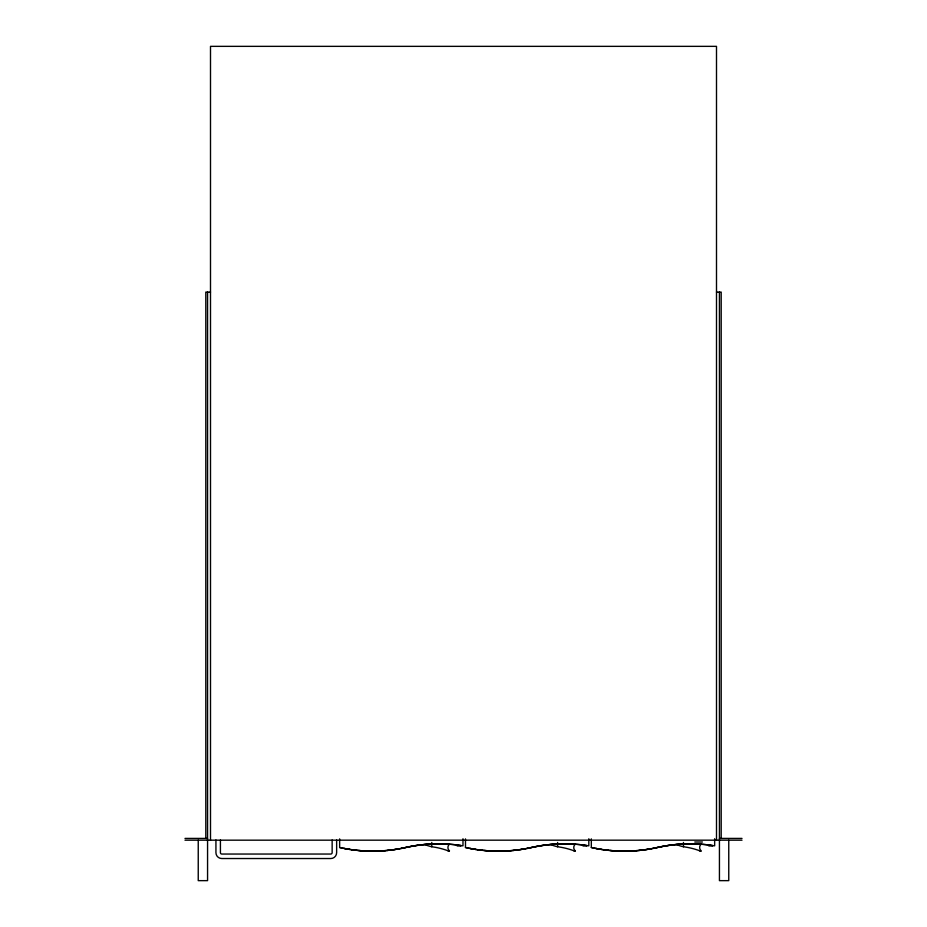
<?xml version="1.0" encoding="UTF-8"?>
<svg xmlns="http://www.w3.org/2000/svg" width="927" height="927" viewBox="0 0 927 927"><rect width="100%" height="100%" fill="white"/><g stroke="black" fill="none" stroke-linecap="round" stroke-linejoin="round"><path stroke-width="1.39" d="M676.478 844.497A36.756 36.756 0 0 0 683.454 846.768A73.511 73.511 0 0 1 689.364 847.776L690.835 848.101A73.511 73.511 0 0 1 700.847 851.218L701.09 850.743A4.357 4.357 0 0 1 701.09 844.23M447.764 850.685L449.468 850.859A4.357 4.357 0 0 1 449.41 844.23L443.72 843.929M573.604 850.685L575.296 850.859A4.357 4.357 0 0 1 575.25 844.23L569.549 843.929M401.101 848.437L406.837 847.255M408.204 846.977L413.94 845.911M526.942 848.437L532.677 847.255M534.045 846.977L539.781 845.911M652.782 848.437L658.518 847.255M659.885 846.977L665.621 845.911M415.308 845.679L421.043 844.891M399.734 848.703L393.998 849.63M541.148 845.679L546.884 844.891M525.574 848.703L519.838 849.63M666.988 845.679L672.724 844.891M651.414 848.703L645.679 849.63M392.631 849.816L386.895 850.465M518.471 849.816L512.735 850.465M644.311 849.816L638.576 850.465M422.04 844.752L428.147 844.219M385.528 850.592L379.792 850.974M547.88 844.752L553.987 844.219M511.368 850.592L505.632 850.974M673.72 844.752L679.827 844.219M637.208 850.592L631.472 850.974M575.007 851.218L575.064 851.218A73.511 73.511 0 0 0 564.995 848.101L563.523 847.776A73.511 73.511 0 0 0 557.614 846.768A36.756 36.756 0 0 1 550.638 844.497M429.514 844.138L435.25 843.894M378.425 851.056L372.689 851.171M555.354 844.138L561.09 843.894M504.265 851.056L498.529 851.171M681.183 844.138L686.919 843.894M630.105 851.056L624.369 851.171M436.617 843.871L442.353 843.906M562.446 843.871L568.193 843.906M688.286 843.871L694.022 843.906M210.499 292.086L205.806 292.086L205.806 838.414M716.501 292.086L721.194 292.086L721.194 838.414M184.983 838.414L207.567 838.414M719.433 838.414L742.017 838.414M184.983 840.175L742.017 840.175M694.787 842.006L702.411 842.006M457.15 845.98L460.962 845.98M582.99 845.98L586.803 845.98M708.831 845.98L712.643 845.98M695.389 843.929L701.125 844.23M623.002 851.148L617.266 850.986M497.162 851.148L491.426 850.986M371.333 851.148L365.586 850.986M615.899 850.905L610.163 850.476M490.059 850.905L484.323 850.476M364.23 850.905L358.494 850.476M608.796 850.349L603.06 849.642M482.955 850.349L477.22 849.642M357.127 850.349L351.391 849.642M708.831 845.007L714.659 845.841L714.659 838.738M582.99 845.007L588.819 845.841L588.819 838.738M457.15 845.007L462.979 845.841L462.979 838.738M700.847 851.218L699.445 850.685M601.693 849.445L595.957 848.46M475.864 849.445L470.116 848.46M350.024 849.445L344.288 848.46M728.761 840.175L728.761 880.65L719.433 880.65L719.433 292.086M716.501 840.175L716.501 46.35L210.499 46.35L210.499 840.175M683.454 842.458L683.454 846.768M591.322 838.877L591.322 847.498A150.104 149.861 0 0 0 657.324 847.51A150.093 149.861 0 0 1 712.423 845.47M557.614 842.458L557.614 846.768M465.481 838.877L465.481 847.498A150.104 149.861 0 0 0 531.484 847.51A150.093 149.861 0 0 1 586.582 845.47M431.773 842.458L431.773 846.768A73.511 73.511 0 0 1 437.695 847.776L439.155 848.101A73.511 73.511 0 0 1 449.166 851.218M339.641 838.877L339.641 847.498A150.104 149.861 0 0 0 405.644 847.51A150.093 149.861 0 0 1 460.742 845.47M336.64 840.013L336.64 852.666A5.863 5.863 0 0 1 330.765 858.529L221.796 858.529A5.863 5.863 0 0 1 215.933 852.666L215.933 840.013M332.144 840.013L332.144 852.666A1.379 1.379 0 0 1 330.765 854.045L221.796 854.045A1.379 1.379 0 0 1 220.417 852.666L220.417 840.013M207.567 292.086L207.567 880.65L198.239 880.65L198.239 840.175M591.322 847.498A150.336 150.336 0 0 0 657.324 847.498A150.336 150.336 0 0 1 709.676 845.088M465.481 847.498A150.336 150.336 0 0 0 531.484 847.498A150.336 150.336 0 0 1 583.836 845.088M339.641 847.498A150.336 150.336 0 0 0 405.644 847.498A150.336 150.336 0 0 1 457.996 845.088M431.773 846.768A36.756 36.756 0 0 1 424.809 844.497"/></g></svg>
